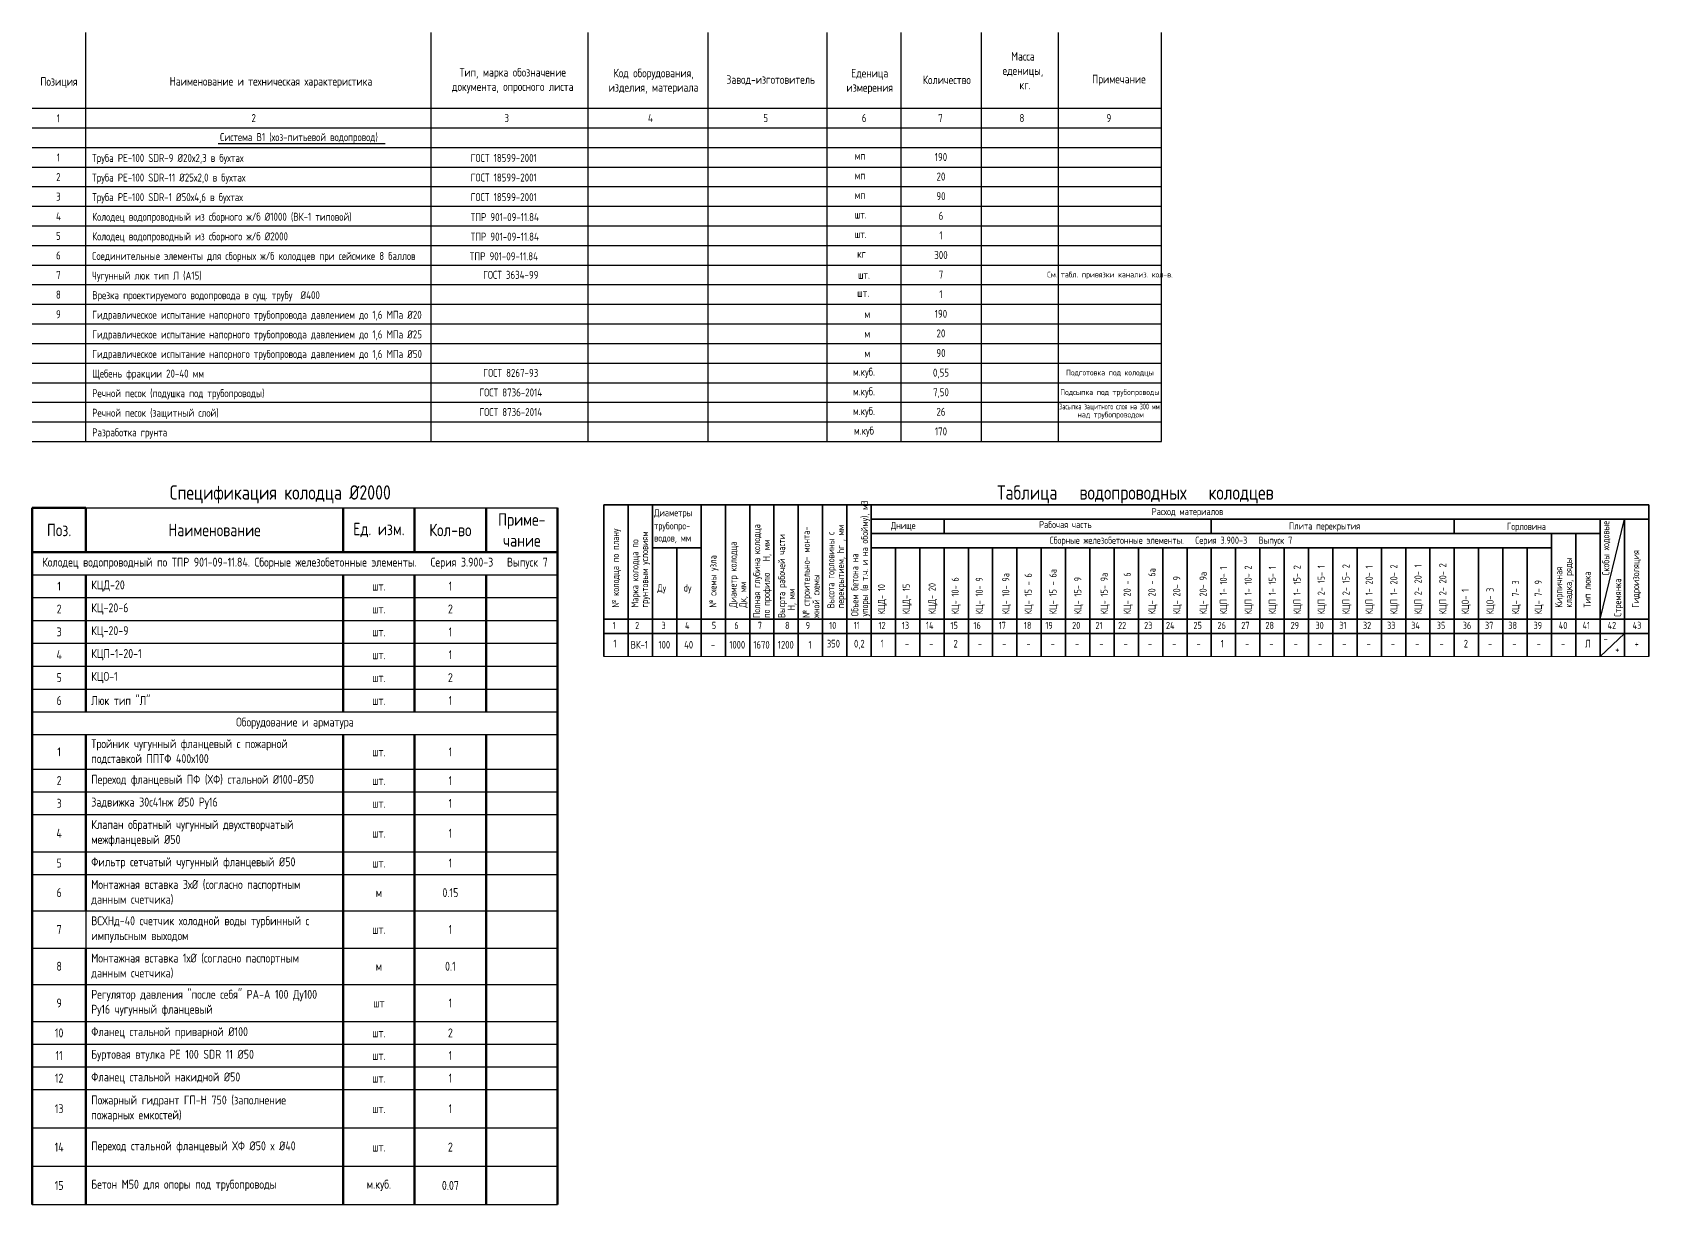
# Model space of a CAD drawing. Header units: millimetres. Extents: x 5199099784 to 5206480996, y 4925946133 to 4926415281.
# Drawn here: x 5203407090 to 5203463635, y 4926319493 to 4926360493 of the extents above; entities that cross this region are included whole.
import ezdxf
from ezdxf.enums import TextEntityAlignment as Align

# ---------------------------------------------------------------- set-up
doc = ezdxf.new("R2010")
doc.units = ezdxf.units.MM
doc.layers.add('В1_Выноски', color=250, linetype='Continuous')
doc.layers.add('ШРИФТЫ', color=7, linetype='Continuous')
doc.styles.add('GOST 2.304', font='GOST_0.TTF')

# ---------------------------------------------------------------- blocks, each defined once
blk = doc.blocks.new('*T844')
at = {"layer": 'В1_Выноски', "color": 0, "linetype": 'Continuous', "lineweight": 60, "transparency": 16777216}
for p, q in [((0, -2042), (1875, -2042)), ((0, -2042), (0, -26408)), ((1875, -2042), (1875, -3585)), ((10875, -2042), (10875, -3585)), ((13375, -2042), (13375, -3585)), ((15875, -2042), (15875, -3585)), ((18375, -2042), (18375, -26408)), ((0, -3585), (18375, -3585)), ((1875, -4376), (1875, -9176)), ((10875, -4376), (10875, -9176)), ((13375, -4376), (13375, -9176)), ((15875, -4376), (15875, -9176)), ((1875, -9968), (1875, -16133)), ((10875, -9968), (10875, -26408)), ((13375, -9968), (13375, -26408)), ((15875, -9968), (15875, -26408)), ((1875, -17432), (1875, -26408))]:
    blk.add_line(p, q, dxfattribs=at)
at = {"layer": 'В1_Выноски', "color": 0, "linetype": 'ByBlock', "lineweight": -2, "transparency": 16777216}
for p, q in [((1875, -2042), (18375, -2042)), ((13375, -5176), (15875, -5176)), ((13375, -5976), (15875, -5976)), ((13375, -6776), (15875, -6776)), ((13375, -7576), (15875, -7576)), ((13375, -8376), (15875, -8376)), ((1875, -16133), (10875, -16133)), ((1875, -16133), (1875, -17432)), ((1875, -17432), (10875, -17432)), ((0, -18708), (10875, -18708)), ((1875, -20005), (10875, -20005))]:
    blk.add_line(p, q, dxfattribs=at)
at = {"layer": 'В1_Выноски', "color": 0, "linetype": 'Continuous', "transparency": 16777216}
for p, q in [((0, -4376), (18375, -4376)), ((0, -5176), (13375, -5176)), ((15875, -5176), (18375, -5176)), ((0, -5976), (13375, -5976)), ((15875, -5976), (18375, -5976)), ((0, -6776), (13375, -6776)), ((15875, -6776), (18375, -6776)), ((0, -7576), (13375, -7576)), ((15875, -7576), (18375, -7576)), ((0, -8376), (13375, -8376)), ((15875, -8376), (18375, -8376)), ((0, -9176), (18375, -9176)), ((0, -9968), (18375, -9968)), ((0, -11177), (18375, -11177)), ((0, -11976), (18375, -11976)), ((0, -12768), (18375, -12768)), ((0, -14066), (18375, -14066)), ((0, -14858), (18375, -14858)), ((0, -16133), (1875, -16133)), ((10875, -16133), (18375, -16133)), ((0, -17432), (1875, -17432)), ((10875, -17432), (18375, -17432)), ((10875, -18708), (18375, -18708)), ((0, -20005), (1875, -20005)), ((10875, -20005), (18375, -20005)), ((0, -20797), (18375, -20797)), ((0, -21588), (18375, -21588)), ((0, -22380), (18375, -22380)), ((0, -23723), (18375, -23723)), ((0, -25066), (18375, -25066)), ((0, -26408), (18375, -26408))]:
    blk.add_line(p, q, dxfattribs=at)
at = {"layer": 'В1_Выноски', "color": 0, "linetype": 'Continuous', "lineweight": -3, "transparency": 16777216, "style": 'GOST 2.304'}
for s, insert, char_height, width, attachment_point in [('Приме-\\Pчание', (17125, -2813), 437.5, 2125, 5), ('Поз.', (938, -2813), 437.5, 1500, 5), ('Наименование', (6375, -2813), 437.5, 8625, 5), ('Ед. изм.', (12125, -2813), 437.5, 2125, 5), ('Кол-во', (14625, -2813), 437.5, 2125, 5), ('Колодец водопроводный по ТПР 901-09-11.84. Сборные железобетонные элементы.   Серия 3.900-3   Выпуск 7', (9188, -3980), 312.5, 18000, 5), ('1', (938, -4776), 312, 1500, 5), ('КЦД-20', (2062, -4776), 312.5, 8625, 4), ('шт.', (12125, -4776), 312.5, 2125, 5), ('1', (14625, -4776), 312, 2125, 5), ('2', (938, -5576), 312, 1500, 5), ('КЦ-20-6', (2062, -5576), 312.5, 8625, 4), ('шт.', (12125, -5576), 312.5, 2125, 5), ('2', (14625, -5576), 312, 2125, 5), ('3', (938, -6376), 312, 1500, 5), ('КЦ-20-9', (2062, -6376), 312.5, 8625, 4), ('шт.', (12125, -6376), 312.5, 2125, 5), ('1', (14625, -6376), 312, 2125, 5), ('4', (938, -7176), 312, 1500, 5), ('КЦП-1-20-1', (2062, -7176), 312.5, 8625, 4), ('шт.', (12125, -7176), 312.5, 2125, 5), ('1', (14625, -7176), 312, 2125, 5), ('5', (938, -7976), 312, 1500, 5), ('КЦО-1', (2062, -7976), 312.5, 8625, 4), ('шт.', (12125, -7976), 312.5, 2125, 5), ('2', (14625, -7976), 312, 2125, 5), ('6', (938, -8776), 312, 1500, 5), ('Люк тип "Л"', (2062, -8776), 312.5, 8625, 4), ('шт.', (12125, -8776), 312.5, 2125, 5), ('1', (14625, -8776), 312, 2125, 5), ('Оборудование и арматура', (9188, -9572), 312.5, 18000, 5), ('\\A1;Тройник чугунный фланцевый с пожарной подставкой ППТФ 400х100', (2062, -10572), 312.5, 8625, 4), ('1', (938, -10572), 312, 1500, 5), ('шт.', (12125, -10572), 312.5, 2125, 5), ('1', (14625, -10572), 312, 2125, 5), ('2', (938, -11576), 312, 1500, 5), ('\\A1;Переход фланцевый ПФ (ХФ) стальной %%C100-%%C50', (2062, -11576), 312.5, 8625, 4), ('шт.', (12125, -11576), 312.5, 2125, 5), ('1', (14625, -11576), 312, 2125, 5), ('3', (938, -12372), 312, 1500, 5), ('\\A1;Задвижка 30с41нж %%C50 Ру16', (2062, -12372), 312.5, 8625, 4), ('шт.', (12125, -12372), 312.5, 2125, 5), ('1', (14625, -12372), 312, 2125, 5), ('\\A1;Клапан обратный чугунный двухстворчатый межфланцевый %%C50', (2062, -13417), 312.5, 8625, 4), ('4', (938, -13417), 312, 1500, 5), ('шт.', (12125, -13417), 312.5, 2125, 5), ('1', (14625, -13417), 312, 2125, 5), ('5', (938, -14462), 312, 1500, 5), ('\\A1;Фильтр сетчатый чугунный фланцевый %%C50', (2062, -14462), 312.5, 8625, 4), ('шт.', (12125, -14462), 312.5, 2125, 5), ('1', (14625, -14462), 312, 2125, 5), ('\\A1;Монтажная вставка 3х%%C (согласно паспортным данным счетчика)', (2062, -15495), 312.5, 8625, 4), ('6', (938, -15495), 312, 1500, 5), ('м', (12125, -15495), 312, 2125, 5), ('0.15', (14625, -15495), 312.5, 2125, 5), ('\\A1;ВСХНд-40 счетчик холодной воды турбинный с импульсным выходом', (2062, -16783), 312.5, 8625, 4), ('7', (938, -16783), 312, 1500, 5), ('шт.', (12125, -16783), 312.5, 2125, 5), ('1', (14625, -16783), 312, 2125, 5), ('8', (938, -18070), 312, 1500, 5), ('\\A1;Монтажная вставка 1х%%C (согласно паспортным данным счетчика)', (2062, -18070), 312.5, 8625, 4), ('м', (12125, -18070), 312, 2125, 5), ('0.1', (14625, -18070), 312.5, 2125, 5), ('9', (938, -19356), 312, 1500, 5), ('Регулятор давления "после себя" РА-А 100 Ду100 Ру16 чугунный фланцевый', (2062, -19356), 312.5, 8625, 4), ('1', (14625, -19356), 312, 2125, 5), ('шт', (12125, -19356), 312.5, 2125, 5), ('10', (938, -20401), 312.5, 1500, 5), ('Фланец стальной приварной %%C100', (2062, -20401), 312.5, 8625, 4), ('шт.', (12125, -20401), 312.5, 2125, 5), ('2', (14625, -20401), 312, 2125, 5), ('11', (938, -21192), 312.5, 1500, 5), ('\\A1;Буртовая втулка PE 100 SDR 11 %%C50', (2062, -21192), 312.5, 8625, 4), ('шт.', (12125, -21192), 312.5, 2125, 5), ('1', (14625, -21192), 312, 2125, 5), ('12', (938, -21984), 312.5, 1500, 5), ('\\A1;Фланец стальной накидной %%C50 ', (2062, -21984), 312.5, 8625, 4), ('шт.', (12125, -21984), 312.5, 2125, 5), ('1', (14625, -21984), 312, 2125, 5), ('Пожарный гидрант ГП-Н 750 (заполнение\\Pпожарных емкостей)', (2062, -23051), 312.5, 8625, 4), ('13', (938, -23051), 312.5, 1500, 5), ('шт.', (12125, -23051), 312.5, 2125, 5), ('1', (14625, -23051), 312, 2125, 5), ('14', (938, -24394), 312.5, 1500, 5), ('Переход стальной фланцевый ХФ %%C50 х %%C40', (2062, -24394), 312.5, 8625, 4), ('2', (14625, -24394), 312, 2125, 5), ('шт.', (12125, -24394), 312.5, 2125, 5), ('15', (938, -25737), 312.5, 1500, 5), ('Бетон М50 для опоры под трубопроводы', (2062, -25737), 312.5, 8625, 4), ('м.куб.', (12125, -25737), 312.5, 2125, 5), ('0.07', (14625, -25737), 312.5, 2125, 5)]:
    blk.add_mtext(s, dxfattribs=dict(at, insert=insert, char_height=char_height, width=width, attachment_point=attachment_point))

msp = doc.modelspace()

# ---------------------------------------------------------------- linework, layer by layer
at = {"ltscale": 2}
for p, q in [((5203408950.626893, 4926360492.987307), (5203408950.626895, 4926346183.719328)), ((5203421025.672357, 4926360492.987307), (5203421025.672358, 4926346183.719328)), ((5203426522.71066, 4926360492.987307), (5203426522.71066, 4926346183.719328)), ((5203430723.049532, 4926360492.987307), (5203430723.049533, 4926346183.719328)), ((5203434889.359499, 4926360492.987307), (5203434889.359499, 4926346183.719328)), ((5203437475.425509, 4926360492.987307), (5203437475.42551, 4926346183.719328)), ((5203440278.149037, 4926360492.987307), (5203440278.149036, 4926346183.719328)), ((5203442993.456082, 4926346183.719328), (5203442993.456082, 4926360492.987307)), ((5203446589.677293, 4926346183.719328), (5203446589.677293, 4926360492.987307)), ((5203407089.677293, 4926357838.433579), (5203446589.677293, 4926357838.433579)), ((5203407089.677293, 4926357152.862152), (5203446589.677293, 4926357152.862152)), ((5203407089.677293, 4926356467.290726), (5203446589.677293, 4926356467.290726)), ((5203407089.677293, 4926355781.719299), (5203446589.677293, 4926355781.719299)), ((5203407089.677293, 4926355096.147873), (5203446589.677293, 4926355096.147873)), ((5203407089.677293, 4926355096.147873), (5203446589.677293, 4926355096.147873)), ((5203407089.677293, 4926354410.576447), (5203446589.677293, 4926354410.576447)), ((5203407089.677293, 4926353725.00502), (5203446589.677293, 4926353725.00502)), ((5203407089.677293, 4926353039.433594), (5203446589.677293, 4926353039.433594)), ((5203407089.677293, 4926352353.862166), (5203446589.677293, 4926352353.862166)), ((5203407089.677293, 4926351668.29074), (5203446589.677293, 4926351668.29074)), ((5203407089.677293, 4926350982.719314), (5203446589.677293, 4926350982.719314)), ((5203407089.677293, 4926350297.147887), (5203444843.784225, 4926350297.147887)), ((5203407089.677293, 4926350297.147887), (5203446589.677293, 4926350297.147887)), ((5203407089.677293, 4926349611.57646), (5203446589.677293, 4926349611.57646)), ((5203407089.677293, 4926348926.005033), (5203446589.677293, 4926348926.005033)), ((5203407089.677293, 4926348240.433607), (5203446589.677293, 4926348240.433607)), ((5203407089.677293, 4926347554.862181), (5203446589.677293, 4926347554.862181)), ((5203407089.677293, 4926346869.290754), (5203446589.677293, 4926346869.290754)), ((5203407089.677293, 4926346183.719328), (5203446589.677293, 4926346183.719328))]:
    msp.add_line(p, q, dxfattribs=at)
at = {"ltscale": 100}
for p, q in [((5203413589.399941, 4926356602.12492), (5203419432.848495, 4926356602.12492)), ((5203461934.698777, 4926339966.690257), (5203462784.698777, 4926343466.690257)), ((5203461934.698777, 4926338666.690257), (5203462784.698777, 4926339466.690257)), ((5203461934.698777, 4926338666.690257), (5203462784.698777, 4926339466.690257))]:
    msp.add_line(p, q, dxfattribs=at)
at = {"lineweight": 35}
for p, q in [((5203427084.698777, 4926339466.690257), (5203427084.698777, 4926343966.690257)), ((5203427084.698777, 4926343966.690257), (5203427084.698777, 4926343466.690257)), ((5203427084.698777, 4926338666.690257), (5203427084.698777, 4926343966.690257)), ((5203463634.698777, 4926343966.690257), (5203427084.698777, 4926343966.690257)), ((5203427934.698777, 4926338666.690257), (5203427934.698777, 4926343966.690257)), ((5203428784.698777, 4926338666.690257), (5203428784.698777, 4926343966.690257)), ((5203430484.698777, 4926338666.690257), (5203430484.698777, 4926343966.690257)), ((5203431334.698777, 4926338666.690257), (5203431334.698777, 4926343966.690257)), ((5203432184.698777, 4926338666.690257), (5203432184.698777, 4926343966.690257)), ((5203433034.698777, 4926338666.690257), (5203433034.698777, 4926343966.690257)), ((5203433884.698777, 4926338666.690257), (5203433884.698777, 4926343966.690257)), ((5203434734.698777, 4926338666.690257), (5203434734.698777, 4926343966.690257)), ((5203435584.698777, 4926338666.690257), (5203435584.698777, 4926343966.690257)), ((5203436434.698777, 4926338666.690257), (5203436434.698777, 4926343966.690257)), ((5203463634.698777, 4926338666.690257), (5203463634.698777, 4926343966.690257)), ((5203436434.698777, 4926343466.690257), (5203463634.698777, 4926343466.690257)), ((5203438984.698777, 4926342966.690257), (5203438984.698777, 4926343466.690257)), ((5203448334.698777, 4926342966.690257), (5203448334.698777, 4926343466.690257)), ((5203456834.698777, 4926342966.690257), (5203456834.698777, 4926343466.690257)), ((5203461934.698777, 4926338666.690257), (5203461934.698777, 4926343466.690257)), ((5203462784.698777, 4926338666.690257), (5203462784.698777, 4926343466.690257)), ((5203463634.698777, 4926343466.690257), (5203463634.698777, 4926342966.690257)), ((5203461934.698777, 4926342966.690257), (5203436434.698777, 4926342966.690257)), ((5203460234.698777, 4926338666.690257), (5203460234.698777, 4926342966.690257)), ((5203461084.698777, 4926338666.690257), (5203461084.698777, 4926342966.690257)), ((5203428784.698777, 4926342466.690257), (5203430484.698777, 4926342466.690257)), ((5203429634.698777, 4926338666.690257), (5203429634.698777, 4926342466.690257)), ((5203436434.698777, 4926342466.690257), (5203460234.698777, 4926342466.690257)), ((5203437284.698777, 4926338666.690257), (5203437284.698777, 4926342466.690257)), ((5203438134.698777, 4926338666.690257), (5203438134.698777, 4926342466.690257)), ((5203438984.698777, 4926338666.690257), (5203438984.698777, 4926342466.690257)), ((5203439834.698777, 4926338666.690257), (5203439834.698777, 4926342466.690257)), ((5203440684.698777, 4926338666.690257), (5203440684.698777, 4926342466.690257)), ((5203441534.698777, 4926338666.690257), (5203441534.698777, 4926342466.690257)), ((5203442384.698777, 4926338666.690257), (5203442384.698777, 4926342466.690257)), ((5203443234.698777, 4926338666.690257), (5203443234.698777, 4926342466.690257)), ((5203444084.698777, 4926338666.690257), (5203444084.698777, 4926342466.690257)), ((5203444934.698777, 4926338666.690257), (5203444934.698777, 4926342466.690257)), ((5203445784.698777, 4926338666.690257), (5203445784.698777, 4926342466.690257)), ((5203446634.698777, 4926338666.690257), (5203446634.698777, 4926342466.690257)), ((5203447484.698777, 4926338666.690257), (5203447484.698777, 4926342466.690257)), ((5203448334.698777, 4926338666.690257), (5203448334.698777, 4926342466.690257)), ((5203449184.698777, 4926338666.690257), (5203449184.698777, 4926342466.690257)), ((5203450034.698777, 4926338666.690257), (5203450034.698777, 4926342466.690257)), ((5203450884.698777, 4926338666.690257), (5203450884.698777, 4926342466.690257)), ((5203451734.698777, 4926338666.690257), (5203451734.698777, 4926342466.690257)), ((5203452584.698777, 4926338666.690257), (5203452584.698777, 4926342466.690257)), ((5203453434.698777, 4926338666.690257), (5203453434.698777, 4926342466.690257)), ((5203454284.698777, 4926338666.690257), (5203454284.698777, 4926342466.690257)), ((5203455134.698777, 4926338666.690257), (5203455134.698777, 4926342466.690257)), ((5203455984.698777, 4926338666.690257), (5203455984.698777, 4926342466.690257)), ((5203456834.698777, 4926338666.690257), (5203456834.698777, 4926342466.690257)), ((5203457684.698777, 4926338666.690257), (5203457684.698777, 4926342466.690257)), ((5203458534.698777, 4926338666.690257), (5203458534.698777, 4926342466.690257)), ((5203459384.698777, 4926338666.690257), (5203459384.698777, 4926342466.690257)), ((5203427084.698777, 4926339966.690257), (5203463634.698777, 4926339966.690257)), ((5203427084.698777, 4926339466.690257), (5203463634.698777, 4926339466.690257))]:
    msp.add_line(p, q, dxfattribs=at)
for p, q in [((5203427084.698777, 4926342966.690257), (5203427084.698777, 4926342466.690257)), ((5203427084.698777, 4926339466.690257), (5203427084.698777, 4926339966.690257)), ((5203427084.698777, 4926339466.690257), (5203427934.698777, 4926339466.690257)), ((5203427084.698777, 4926339466.690257), (5203427634.698777, 4926339466.690257))]:
    msp.add_line(p, q)
at = {"lineweight": 18}
for p, q in [((5203427084.698777, 4926339466.690257), (5203427084.698777, 4926338666.690257)), ((5203427084.698777, 4926338666.690257), (5203463634.698777, 4926338666.690257))]:
    msp.add_line(p, q, dxfattribs=at)

# ---------------------------------------------------------------- block references
msp.add_blockref('*T844', (5203407089.677321, 4926345901.304631))

# ---------------------------------------------------------------- texts
at = {"color": 7, "style": 'GOST 2.304'}
for s, height, p in [('1', 279.994209, (5203408002.403515, 4926357489.283871)), ('1', 279.994209, (5203408002.403515, 4926356118.141018)), ('190', 279.9942095, (5203438876.750536, 4926356133.794159)), ('2', 279.994209, (5203408002.403515, 4926355432.569591)), ('20', 279.9942095, (5203438876.750536, 4926355448.222733)), ('3', 279.994209, (5203408002.403515, 4926354746.998164)), ('90', 279.9942095, (5203438876.750536, 4926354762.651306)), ('4', 279.994209, (5203408002.403515, 4926354061.426738)), ('6', 279.994209, (5203438876.750536, 4926354077.07988)), ('5', 279.994209, (5203408002.403515, 4926353375.855311)), ('1', 279.994209, (5203438876.750536, 4926353391.508454)), ('6', 279.994209, (5203408002.403515, 4926352690.283884)), ('300', 279.9942095, (5203438876.750536, 4926352705.937028)), ('7', 279.994209, (5203408002.403515, 4926352004.712458)), ('7', 279.994209, (5203438876.750537, 4926352020.365602)), ('См. табл. привязки канализ. кол-в.', 200, (5203444787.132141, 4926352021.765241)), ('8', 279.994209, (5203408002.403515, 4926351319.141031)), ('1', 279.994209, (5203438876.750536, 4926351334.794173)), ('9', 279.994209, (5203408002.403515, 4926350633.569605)), ('190', 279.9942095, (5203438876.750537, 4926350649.222748)), ('20', 279.9942095, (5203438876.750537, 4926349963.651321)), ('90', 279.9942095, (5203438876.750537, 4926349278.079895)), ('0,55', 279.9942095, (5203438876.750537, 4926348592.508469)), ('Подготовка под колодцы', 200, (5203444787.132141, 4926348593.908108)), ('7,50', 279.9942095, (5203438876.750537, 4926347906.937042)), ('Подсыпка под трубопроводы', 200, (5203444787.132141, 4926347908.336681)), ('26', 279.9942095, (5203438876.750537, 4926347221.365616)), ('над трубопроводом', 200, (5203444818.251113, 4926347123.777658)), ('170', 279.9942095, (5203438876.750537, 4926346535.794189))]:
    msp.add_text(s, height=height, dxfattribs=at).set_placement(p, align=Align.MIDDLE_CENTER)
for s, height, p in [('2', 279.994209, (5203414756.766264, 4926357355.901674)), ('3', 279.994209, (5203423607.0529, 4926357355.901674)), ('4', 279.994209, (5203428626.971303, 4926357355.901674)), ('5', 279.994209, (5203432664.944079, 4926357355.901674)), ('6', 279.994209, (5203436110.082805, 4926357355.901674)), ('7', 279.994209, (5203438780.000558, 4926357355.901674)), ('8', 279.994209, (5203441624.030757, 4926357355.901674)), ('9', 279.994209, (5203444666.979235, 4926357355.901674)), ('Cистема В1 (хоз-питьевой водопровод)', 279.9942095, (5203413648.165517, 4926356690.263115)), ('Труба PE-100 SDR-9 %%C20х2,3 в бухтах', 279.9942095, (5203409182.771261, 4926355959.713225)), ('ГОСТ 18599-2001', 279.9942095, (5203422426.770033, 4926355960.841365)), ('мп', 279.9942095, (5203435858.689155, 4926356037.691768)), ('Труба PE-100 SDR-11 %%C25х2,0 в бухтах', 279.9942095, (5203409182.771261, 4926355274.141799)), ('ГОСТ 18599-2001', 279.9942095, (5203422426.770033, 4926355275.269938)), ('мп', 279.9942095, (5203435858.689155, 4926355352.120341)), ('Труба PE-100 SDR-1 %%C50х4,6 в бухтах', 279.9942095, (5203409182.771261, 4926354588.570373)), ('ГОСТ 18599-2001', 279.9942095, (5203422426.770033, 4926354589.698512)), ('мп', 279.9942095, (5203435858.689155, 4926354666.548915)), ('Колодец водопроводный из сборного ж/б %%C1000 (ВК-1 типовой)', 279.9942095, (5203409182.771261, 4926353902.998945)), ('ТПР 901-09-11.84', 279.9942095, (5203422425.68161, 4926353892.048452)), ('шт.', 279.9942095, (5203435858.689155, 4926353980.977488)), ('Колодец водопроводный из сборного ж/б %%C2000', 279.9942095, (5203409182.771261, 4926353217.42752)), ('ТПР 901-09-11.84', 279.9942095, (5203422425.68161, 4926353206.477027)), ('шт.', 279.9942095, (5203435858.689155, 4926353295.406062)), ('Соединительные элементы для сборных ж/б колодцев при сейсмике 8 баллов', 279.9942095, (5203409182.771261, 4926352531.856093)), ('ТПР 901-09-11.84', 279.9942095, (5203422394.628476, 4926352520.905601)), ('кг', 279.9942095, (5203435945.690558, 4926352609.834636)), ('Чугунный люк тип Л (А15)', 279.9942095, (5203409182.771261, 4926351846.284667)), ('Врезка проектируемого водопровода в сущ. трубу  %%C400 ', 279.9942095, (5203409182.771261, 4926351160.71324)), ('шт.', 279.9942095, (5203435945.690558, 4926351238.691782)), ('Гидравлическое испытание напорного трубопровода давлением до 1,6 МПа %%C20', 279.9942095, (5203409182.771261, 4926350475.141813)), ('Гидравлическое испытание напорного трубопровода давлением до 1,6 МПа %%C25', 279.9942095, (5203409182.771261, 4926349789.570387)), ('Гидравлическое испытание напорного трубопровода давлением до 1,6 МПа %%C50', 279.9942095, (5203409182.771261, 4926349103.99896)), ('Щебень фракции 20-40 мм ', 279.9942095, (5203409182.771261, 4926348418.427535)), ('Речной песок (подушка под трубопроводы)', 279.9942095, (5203409182.771261, 4926347732.856108)), ('Речной песок (защитный слой)', 279.9942095, (5203409182.771261, 4926347047.284681)), ('Разработка грунта ', 279.9942095, (5203409182.771261, 4926346361.713255))]:
    msp.add_text(s, height=height, dxfattribs=at).set_placement(p)
for s, height, p in [('ГОСТ 3634-99', 279.9942095, (5203423827.094694, 4926352011.657101)), ('шт.', 279.9942095, (5203436182.261759, 4926352011.061536)), ('м', 279.994209, (5203436300.541849, 4926350639.918682)), ('м', 279.994209, (5203436300.541849, 4926349954.347256)), ('м', 279.994209, (5203436300.541849, 4926349268.775829)), ('ГОСТ 8267-93', 279.9942095, (5203423827.094694, 4926348583.799969)), ('м.куб.', 279.9942095, (5203436182.261759, 4926348583.204403)), ('ГОСТ 8736-2014', 279.9942095, (5203423827.094694, 4926347898.228541)), ('м.куб.', 279.9942095, (5203436182.261759, 4926347897.632977)), ('ГОСТ 8736-2014', 279.9942095, (5203423827.094694, 4926347212.657115)), ('м.куб.', 279.9942095, (5203436182.261759, 4926347212.06155)), ('м.куб', 279.9942095, (5203436182.261759, 4926346526.490124))]:
    msp.add_text(s, height=height, dxfattribs=at).set_placement(p, align=Align.MIDDLE)
at = {"color": 7, "style": 'GOST 2.304', "width": 0.8}
msp.add_text('Засыпка защитного слоя на 300 мм ', height=200, dxfattribs=at).set_placement((5203444818.251113, 4926347406.662756), align=Align.MIDDLE_CENTER)
at = {"style": 'GOST 2.304'}
for s, height, p in [('Таблица   водопроводных   колодцев', 500, (5203440846.494324, 4926344149.098183)), ('Расход материалов', 250, (5203446248.914219, 4926343607.665583)), ('трубопро-', 250, (5203428842.164949, 4926343107.948197)), ('Днище', 250, (5203437123.892532, 4926343120.069592)), ('Рабочая часть', 250, (5203442311.685825, 4926343152.843471)), ('Плита перекрытия', 250, (5203451048.768165, 4926343105.443813)), ('Горловина', 250, (5203458674.700007, 4926343090.197366)), ('водов, мм', 250, (5203428842.164949, 4926342683.698654)), ('Сборные железобетонные элементы.   Серия 3.900-3   Выпуск 7', 250, (5203442679.24893, 4926342603.950809)), ('Ду', 250, (5203428955.314867, 4926340937.25106)), ('dу', 250, (5203429873.724014, 4926340937.25106)), ('1', 250, (5203427391.269173, 4926339626.528469)), ('2', 250, (5203428180.173353, 4926339626.528469)), ('3', 250, (5203429100.561913, 4926339626.528469)), ('4', 250, (5203429922.337255, 4926339626.528469)), ('5', 250, (5203430859.161134, 4926339626.528469)), ('6', 250, (5203431648.065314, 4926339626.528469)), ('7', 250, (5203432469.840655, 4926339626.528469)), ('8', 250, (5203433423.100114, 4926339626.528469)), ('9', 250, (5203434146.262499, 4926339626.528469)), ('10', 250, (5203434968.176305, 4926339626.528469)), ('11', 250, (5203435824.625467, 4926339626.528469)), ('12', 250, (5203436694.251049, 4926339626.528469)), ('13', 250, (5203437511.172004, 4926339626.528469)), ('14', 250, (5203438354.445271, 4926339626.528469)), ('15', 250, (5203439210.894696, 4926339626.528469)), ('16', 250, (5203440014.639493, 4926339626.528469)), ('17', 250, (5203440897.44097, 4926339626.528469)), ('18', 250, (5203441780.242709, 4926339626.528469)), ('19', 250, (5203442531.282878, 4926339626.528469)), ('20', 250, (5203443466.789246, 4926339626.528469)), ('21', 250, (5203444283.709937, 4926339626.528469)), ('22', 250, (5203445074.278577, 4926339626.528469)), ('23', 250, (5203445983.432368, 4926339626.528469)), ('24', 250, (5203446747.648693, 4926339626.528469)), ('25', 250, (5203447709.507375, 4926339626.528469)), ('26', 250, (5203448552.780643, 4926339626.528469)), ('27', 250, (5203449382.877754, 4926339626.528469)), ('28', 250, (5203450226.151022, 4926339626.528469)), ('29', 250, (5203451108.952762, 4926339626.528469)), ('30', 250, (5203451978.578081, 4926339626.528469)), ('31', 250, (5203452808.675192, 4926339626.528469)), ('32', 250, (5203453638.772303, 4926339626.528469)), ('33', 250, (5203454482.045571, 4926339626.528469)), ('34', 250, (5203455325.318839, 4926339626.528469)), ('35', 250, (5203456221.296474, 4926339626.528469)), ('36', 250, (5203457130.450526, 4926339626.528469)), ('37', 250, (5203457907.843009, 4926339626.528469)), ('38', 250, (5203458724.763963, 4926339626.528469)), ('39', 250, (5203459607.56544, 4926339626.528469)), ('40', 250, (5203460490.367179, 4926339626.528469)), ('41', 250, (5203461320.46429, 4926339626.528469)), ('42', 250, (5203462197.504018, 4926339626.528469)), ('43', 250, (5203463074.544007, 4926339626.528469))]:
    msp.add_text(s, height=height, dxfattribs=at).set_placement(p)
at = {"lineweight": 35, "style": 'GOST 2.304'}
msp.add_text('Диаметры', height=250, dxfattribs=at).set_placement((5203428842.164949, 4926343568.562016))
for s, p in [('упоры (в т.ч. и на обойму), м3', (5203436326.905494, 4926340065.537467)), ('Полная глубина колодца', (5203432553.245035, 4926340011.724388)), ('№ строительно- монта-', (5203434288.400777, 4926340011.724388)), ('Гидроизоляция', (5203463304.312734, 4926340371.533816)), ('Кирпичная ', (5203460613.157444, 4926340371.533816))]:
    msp.add_text(s, height=250, rotation=90, dxfattribs=at).set_placement(p)
at = {"style": 'GOST 2.304'}
for s, p in [('перекрытием, hг , мм', (5203435489.662538, 4926340349.727205)), ('Скобы ходовые', (5203462256.936131, 4926341495.945972)), ('№ колодца по плану', (5203427614.725061, 4926340371.533816)), ('Марка колодца по', (5203428294.226634, 4926340371.533816)), ('Диаметр колодца', (5203431728.136045, 4926340371.533816)), ('по профилю   Н, мм', (5203432892.995908, 4926340011.724388)), ('Высрта рабочей части', (5203433426.889889, 4926340011.724388)), ('Высота горловины с', (5203435149.911665, 4926340349.727205)), ('№ схемы узла', (5203431024.366542, 4926340371.533816)), ('Объем бетона на ', (5203435987.15462, 4926340065.537467)), ('жной схемы', (5203434628.151649, 4926340011.724388)), ('КЦ- 10- 6', (5203439497.450412, 4926340132.336933)), ('КЦ- 10- 9а', (5203441266.704689, 4926340132.336933)), ('КЦ- 15 - 6', (5203442055.176295, 4926340132.336933)), ('КЦ- 15 - 6а', (5203442920.572362, 4926340132.336933)), ('КЦ- 15- 9', (5203443785.968255, 4926340132.336933)), ('КЦ- 15- 9а', (5203444709.05745, 4926340132.336933)), ('КЦ- 20 - 6', (5203445516.760215, 4926340132.336933)), ('КЦ- 20 - 6а', (5203446382.156281, 4926340132.336933)), ('КЦ- 20- 9', (5203447247.552175, 4926340132.336933)), ('КЦ- 20- 9а', (5203448170.641371, 4926340132.336933)), ('КЦП 1- 10- 1', (5203448882.189209, 4926340132.336933)), ('КЦП 1- 10- 2', (5203449747.585102, 4926340132.336933)), ('КЦП 1- 15- 1', (5203450593.750184, 4926340132.336933)), ('КЦП 1- 15- 2', (5203451459.146077, 4926340132.336933)), ('КЦП 2- 15- 1', (5203452305.310985, 4926340132.336933)), ('КЦП 2- 15- 2', (5203453170.706879, 4926340132.336933)), ('КЦП 1- 20- 1', (5203453978.409989, 4926340132.336933)), ('КЦП 1- 20- 2', (5203454843.805882, 4926340132.336933)), ('КЦП 2- 20- 1', (5203455689.970791, 4926340132.336933)), ('КЦП 2- 20- 2', (5203456555.366684, 4926340132.336933)), ('Тип люка', (5203461610.741672, 4926340371.533816)), ('Дк, мм', (5203432067.886918, 4926340371.533816)), ('  Н, мм', (5203433766.640761, 4926340011.724388)), ('КЦД- 10', (5203436920.493371, 4926340132.336933)), ('КЦД- 15', (5203437785.889438, 4926340132.336933)), ('КЦД- 20', (5203438689.747475, 4926340132.336933)), ('КЦ- 10- 9', (5203440343.615494, 4926340132.336933)), ('КЦО- 1', (5203457343.838464, 4926340132.336933)), ('КЦО- 3', (5203458209.234357, 4926340132.336933)), ('КЦ- 7- 3', (5203459104.366391, 4926340132.336933)), ('КЦ- 7- 9', (5203459897.932342, 4926340132.336933)), ('Стремянка', (5203462673.265924, 4926340053.126785))]:
    msp.add_text(s, height=250, rotation=90, dxfattribs=at).set_placement(p)
at = {"lineweight": 50, "style": 'GOST 2.304'}
for s, p in [('грунтовым условиям', (5203428633.977507, 4926340371.533816)), ('кладка, ряды', (5203460952.908317, 4926340371.533816))]:
    msp.add_text(s, height=250, rotation=90, dxfattribs=at).set_placement(p)
at = {"color": 0, "attachment_point": 2, "style": 'GOST 2.304'}
for s, insert, char_height, width in [('Масса \\Pеденицы,\\P кг.', (5203441743.828598, 4926359804.93152), 300.9649658, 2854.50692915), ('Позиция', (5203408020.152094, 4926358924.671661), 300.9649658, 1860.94960018), ('Наименование и техническая характеристика ', (5203415438.503554, 4926358929.712482), 300.96496584, 9313.3024206), ('Тип, марка обозначение \\Pдокумента, опросного листа', (5203423896.34059, 4926359246.128232), 300.96496584, 5505.92439677), ('Код оборудования, изделия, материала', (5203428821.572692, 4926359220.453522), 300.96496584, 3970.04608745), ('Завод-изготовитель', (5203432920.189136, 4926358992.145528), 300.96496584, 2854.50692915), ('Еденица измерения', (5203436383.802555, 4926359215.839364), 300.96496584, 2854.50692915), ('Количество', (5203439080.441581, 4926358983.976434), 300.9649658, 2854.50692915), ('Примечание', (5203445099.477661, 4926359009.746095), 300.9649658, 2854.50692915)]:
    msp.add_mtext(s, dxfattribs=dict(at, insert=insert, char_height=char_height, width=width))
at = {"layer": 'ШРИФТЫ', "lineweight": 5, "style": 'GOST 2.304'}
for s, height, p in [('Спецификация колодца %%C2000', 500, (5203411898.22681, 4926344151.13393)), ('1', 269.3064, (5203427414.944255, 4926338978.16607)), ('ВК-1', 269.3064, (5203428021.183612, 4926338940.201495)), ('350', 269.3064, (5203434884.992323, 4926338978.16607)), ('0,2', 269.3064, (5203435835.566117, 4926338978.16607)), ('1', 269.3064, (5203436764.944255, 4926338978.16607)), ('2', 269.3064, (5203439314.944255, 4926338978.16607)), ('1', 269.3064, (5203448664.944255, 4926338978.16607)), ('2', 269.3064, (5203457164.944255, 4926338978.16607)), ('Л', 269.3064, (5203461414.944255, 4926338978.16607)), ('-', 269.3064, (5203462055.125587, 4926339158.577017)), ('+', 269.3064, (5203463145.595664, 4926338978.16607)), ('-', 269.3064, (5203437614.944255, 4926338978.16607)), ('-', 269.3064, (5203438464.944255, 4926338978.16607)), ('-', 269.3064, (5203440164.944255, 4926338978.16607)), ('-', 269.3064, (5203441014.944255, 4926338978.16607)), ('-', 269.3064, (5203441864.944255, 4926338978.16607)), ('-', 269.3064, (5203442714.944255, 4926338978.16607)), ('-', 269.3064, (5203443564.944255, 4926338978.16607)), ('-', 269.3064, (5203444414.944255, 4926338978.16607)), ('-', 269.3064, (5203445264.944255, 4926338978.16607)), ('-', 269.3064, (5203446114.944255, 4926338978.16607)), ('-', 269.3064, (5203446964.944255, 4926338978.16607)), ('-', 269.3064, (5203447814.944255, 4926338978.16607)), ('-', 269.3064, (5203449514.944255, 4926338978.16607)), ('-', 269.3064, (5203450364.944255, 4926338978.16607)), ('-', 269.3064, (5203451214.944255, 4926338978.16607)), ('-', 269.3064, (5203452064.944255, 4926338978.16607)), ('-', 269.3064, (5203452914.944255, 4926338978.16607)), ('-', 269.3064, (5203453764.944255, 4926338978.16607)), ('-', 269.3064, (5203454614.944255, 4926338978.16607)), ('-', 269.3064, (5203455464.944255, 4926338978.16607)), ('-', 269.3064, (5203456314.944255, 4926338978.16607)), ('-', 269.3064, (5203458014.944255, 4926338978.16607)), ('-', 269.3064, (5203458864.944255, 4926338978.16607)), ('-', 269.3064, (5203459714.944255, 4926338978.16607)), ('-', 269.3064, (5203460564.944255, 4926338978.16607)), ('+', 269.3064, (5203462459.138701, 4926338779.700202))]:
    msp.add_text(s, height=height, dxfattribs=at).set_placement(p)
for s, p in [('100', (5203429199.906947, 4926339074.930587)), ('40', (5203430049.906947, 4926339074.930587)), ('1000', (5203431749.906947, 4926339074.930587)), ('1670', (5203432599.906947, 4926339074.930587)), ('1200', (5203433449.906947, 4926339074.930587)), ('1', (5203434299.906947, 4926339074.930587)), ('-', (5203430899.906947, 4926339074.930587))]:
    msp.add_text(s, height=269.3064, dxfattribs=at).set_placement(p, align=Align.MIDDLE_CENTER)

doc.saveas('drawing.dxf')
